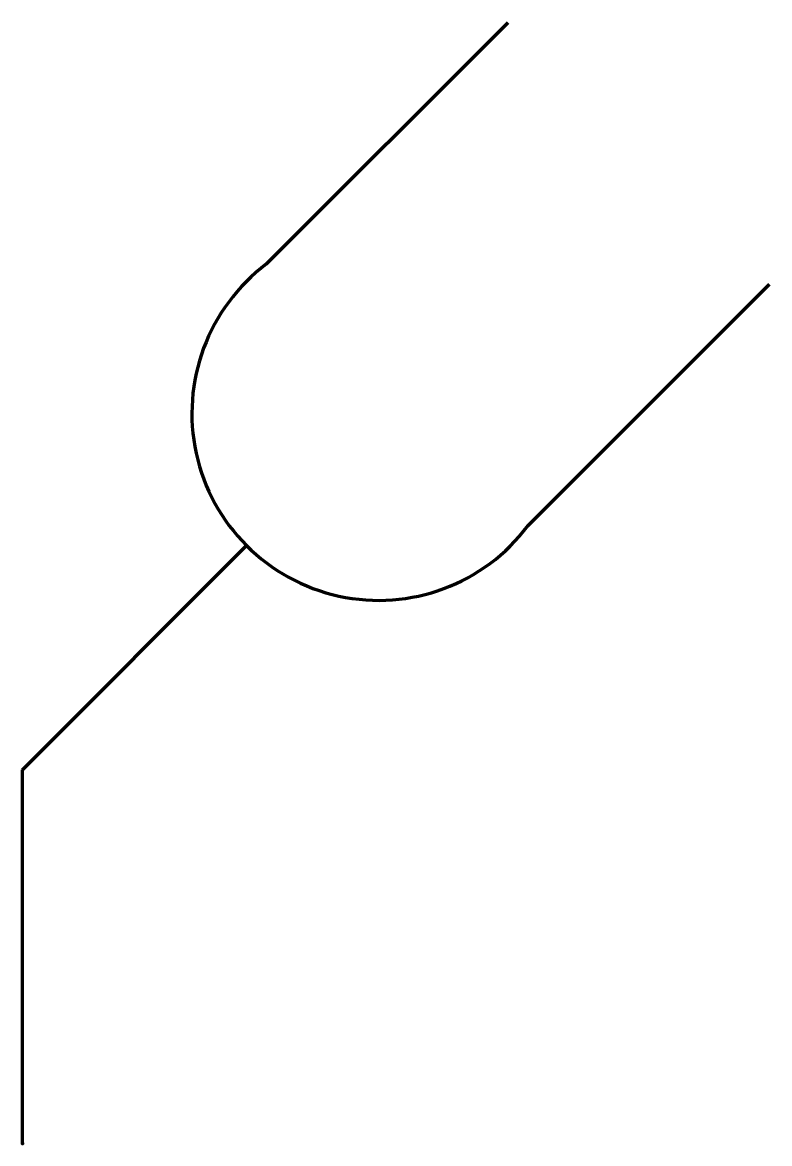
# Model space of a CAD drawing. Header units: millimetres. Extents: x 0 to 10, y 0 to 15.
import ezdxf

# ---------------------------------------------------------------- set-up
doc = ezdxf.new("R2010")
doc.units = ezdxf.units.MM
doc.layers.get('0').update_dxf_attribs({"linetype": 'CONTINUOUS', "lineweight": 0})

msp = doc.modelspace()

# ---------------------------------------------------------------- linework, layer by layer
at = {"color": 7, "linetype": 'CONTINUOUS', "lineweight": 70}
for p, q in [((3.268, 11.768), (6.5, 15)), ((6.768, 8.268), (10, 11.5)), ((0, 5), (3, 8)), ((0, 0), (0, 5))]:
    msp.add_line(p, q, dxfattribs=at)
msp.add_arc((4.768, 9.768), 2.5, 126.87, 323.13, dxfattribs=at)
msp.add_point((0, 0), dxfattribs=at)

doc.saveas('drawing.dxf')
